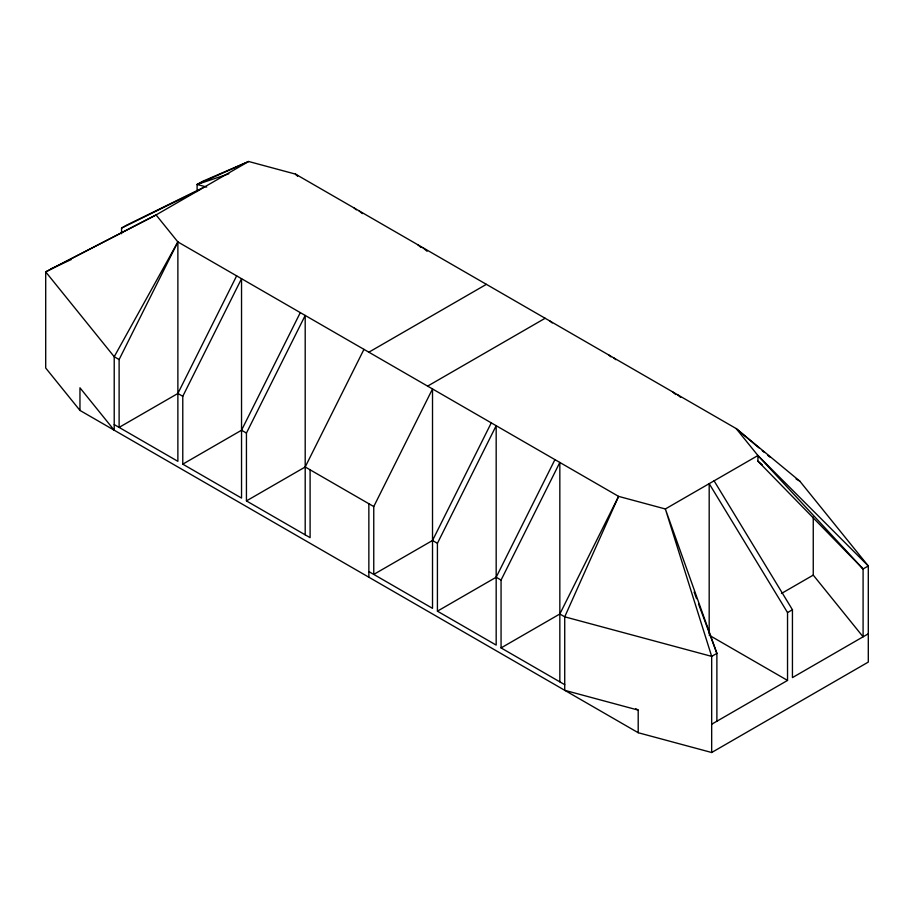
<?xml version="1.0" encoding="UTF-8"?>
<svg xmlns="http://www.w3.org/2000/svg" width="914" height="914" viewBox="0 0 914 914"><rect width="100%" height="100%" fill="white"/><g stroke="black" fill="none" stroke-linecap="round" stroke-linejoin="round"><path stroke-width="1.37" d="M236.646 275.857L177.876 393.477L119.117 427.398L119.117 359.545L177.876 241.936L156.077 214.939L45.7 271.881L45.7 368.011L79.964 410.432L638.201 732.72L711.675 752.508L868.3 662.079L868.3 565.949L799.784 481.118L736.124 428.529L295.405 174.083L248.654 161.492L202.325 181.452L197.116 184.468L197.116 191.529M182.777 396.299L241.536 278.69L241.536 498.084L182.777 464.152L182.777 396.299L177.876 393.477M182.777 464.152L241.536 430.231L300.306 312.611M310.097 469.807L310.097 537.661L246.437 500.906L246.437 433.053L305.196 315.444L305.196 534.827M246.437 500.906L305.196 466.985L363.955 349.365M491.275 422.874L432.516 540.482L373.757 574.415L373.757 506.562L432.516 388.953L432.516 608.336L368.856 571.581M437.418 543.316L496.176 425.707L496.176 645.09L437.418 611.169L437.418 543.316L432.516 540.482M437.418 611.169L496.176 577.237L554.935 459.628M564.726 684.677L501.066 647.923L501.066 580.07L559.836 462.45L559.836 681.844M501.066 647.923L559.836 613.991L618.595 496.382L665.346 508.972L757.923 455.526L868.3 565.949L863.09 568.965L863.09 636.818L813.254 575.112L813.254 517.153M638.201 732.72L638.201 710.109L564.726 690.321L564.726 616.824L618.595 496.382L177.876 241.936L114.216 356.723L114.216 430.231L79.964 387.81L79.964 410.432M121.562 233.733L121.562 228.077L126.463 225.255L204.816 186.81M368.856 352.198L486.385 284.345M427.615 386.119L545.144 318.266M781.424 593.494L813.254 575.112M711.675 724.231L787.537 680.427L787.537 612.574L792.438 609.752L714.085 480.833M868.3 633.802L792.438 677.605L792.438 609.752M121.562 228.077L199.915 189.632M50.91 268.876L71.429 259.45M206.713 187.05L197.116 184.468L248.654 161.492L156.077 214.939L45.7 271.881L114.216 356.723L119.117 359.545M197.116 184.468L228.831 173.809M796.105 478.993L799.784 481.118M709.184 635.196L787.537 680.427M241.536 430.231L246.437 433.053M305.196 466.974L373.757 506.562M496.176 577.237L501.066 580.07M559.836 613.991L564.726 616.824L711.675 656.378L716.884 653.373L665.346 508.972L711.675 656.378L711.675 752.508M635.733 708.681L638.201 710.109M114.216 424.576L177.876 461.33L177.876 241.936M758.974 447.883L736.124 428.529L757.923 455.526L757.923 461.182L762.265 464.792M762.242 450.648L764.412 452.487M767.68 455.252L769.851 457.091M677.354 394.597L680.622 397.362M672.464 391.775L675.732 394.54M613.694 357.854L615.876 359.693M608.804 355.02L610.975 356.86M550.045 321.1L552.216 322.939M422.725 247.591L427.078 251.27M417.824 244.758L421.091 247.523M359.065 210.837L362.332 213.602M354.164 208.004L356.346 209.854M297.576 175.922L295.405 174.083L297.518 175.922M757.923 461.182L863.09 568.965L861.308 566.76M757.923 455.526L863.09 568.965M787.537 612.574L709.184 483.655L709.184 633.779M694.092 591.998L696.571 598.67M698.547 604.005L716.884 653.373L716.884 721.226M368.856 503.728L368.856 577.237"/></g></svg>
